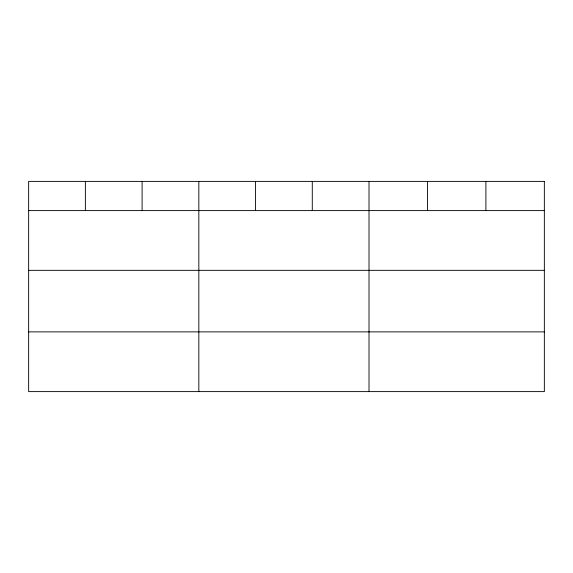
<?xml version="1.0" encoding="UTF-8"?>
<svg xmlns="http://www.w3.org/2000/svg" width="573" height="573" viewBox="0 0 573 573"><rect width="100%" height="100%" fill="white"/><g stroke="black" fill="none" stroke-linecap="round" stroke-linejoin="round"><path stroke-width="0.86" d="M28.65 210.599L544.35 210.599M28.65 270.334L544.35 270.334M28.65 331.874L544.35 331.874M485.904 181.39L485.904 210.599M427.458 181.39L427.458 210.599M369.012 181.39L369.012 391.61M312.285 181.39L312.285 210.599M255.558 181.39L255.558 210.599M198.831 181.39L198.831 391.61M142.104 181.39L142.104 210.599M85.377 181.39L85.377 210.599M544.35 181.39L28.65 181.39L28.65 391.61L544.35 391.61L544.35 181.39"/></g></svg>
